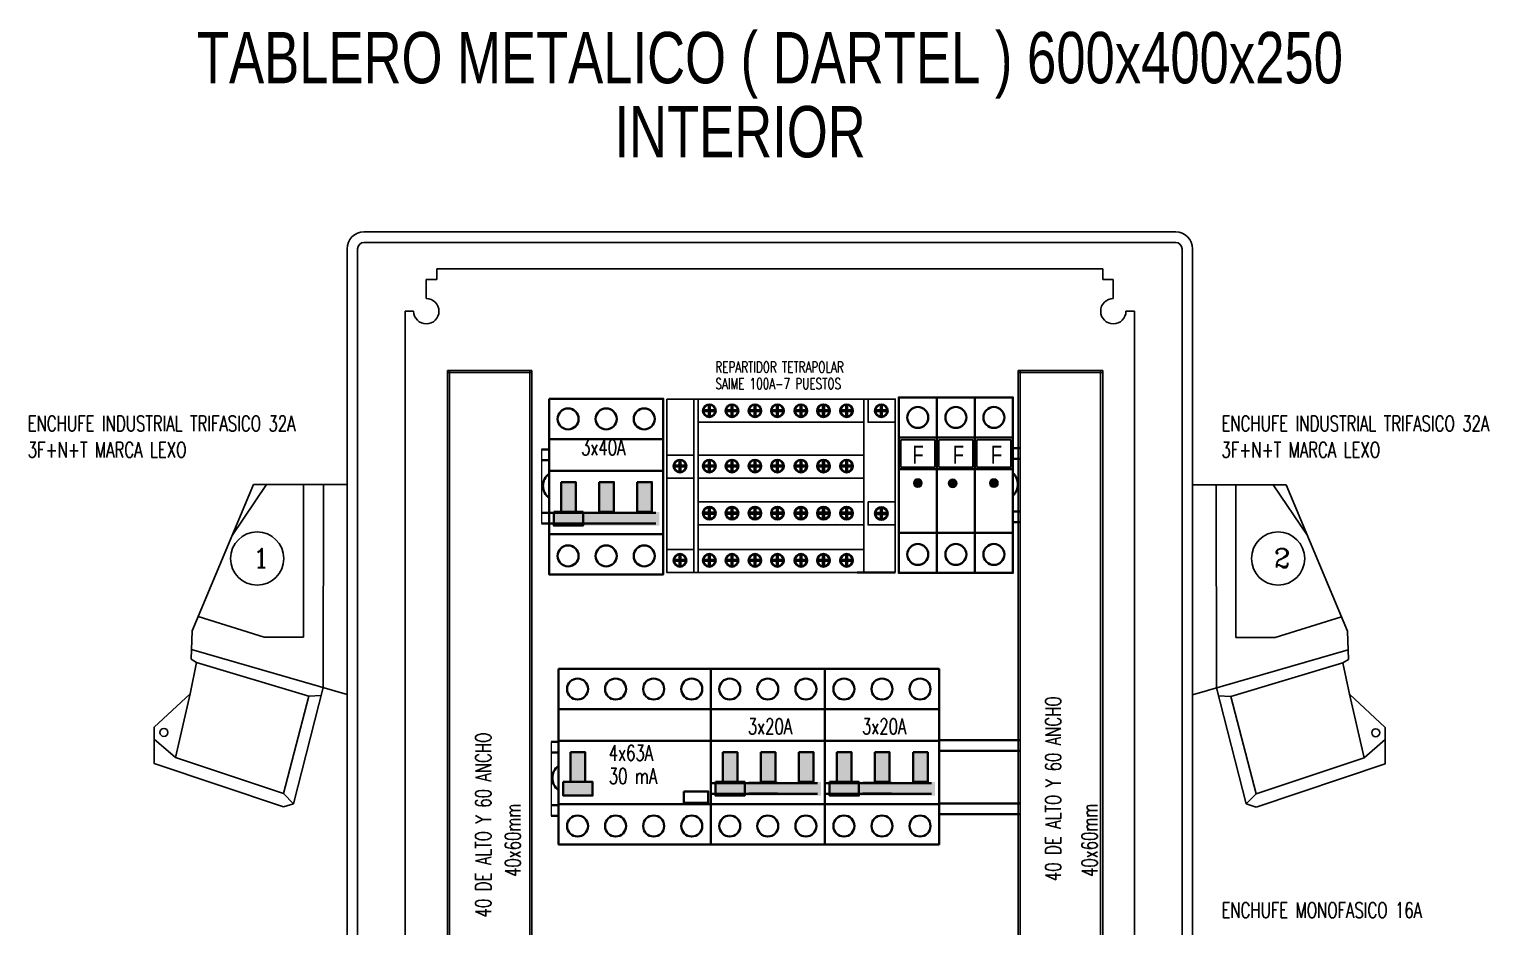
# Model space of a CAD drawing. Header units: millimetres. Extents: x 3529 to 4220, y 2390 to 3086.
# Drawn here: x 3529 to 4220, y 2661 to 3086 of the extents above; entities that cross this region are included whole.
import ezdxf

# ---------------------------------------------------------------- set-up
doc = ezdxf.new("R2010")
doc.units = ezdxf.units.MM
for name, color, linetype in [('A-TEXTOS', 1, 'Continuous'), ('Cotas 50', 11, 'Continuous'), ('D-VISTA', 3, 'Continuous'), ('electrico', 2, 'Continuous'), ('L-ARQ-EJES', 8, 'Continuous')]:
    doc.layers.add(name, color=color, linetype=linetype)
for name, color, linetype, lineweight in [('cielo', 3, 'Continuous', 18), ('COTA', 2, 'Continuous', 0), ('E-CANALIZ', 250, 'Continuous', 40)]:
    doc.layers.add(name, color=color, linetype=linetype, lineweight=lineweight)
doc.styles.add('ROMANC', font='romanc')
doc.styles.add('ROMANS', font='romans', dxfattribs={"width": 0.9})
doc.styles.add('Swis721 lt', font='swisscl.ttf')

msp = doc.modelspace()

# ---------------------------------------------------------------- hatches: boundary and pattern name
at = {"layer": 'D-VISTA', "ltscale": 0.05}
h = msp.add_hatch(color=1, dxfattribs=at)
h.dxf.hatch_style = 1
edge = h.paths.add_edge_path()
edge.add_arc((3949.4, 2871.26), 1.94, 0, 360)
h = msp.add_hatch(color=1, dxfattribs=at)
h.dxf.hatch_style = 1
edge = h.paths.add_edge_path()
edge.add_arc((3965.9, 2871.18), 1.94, 0, 360)
h = msp.add_hatch(color=1, dxfattribs=at)
h.dxf.hatch_style = 1
edge = h.paths.add_edge_path()
edge.add_arc((3985.4, 2871.26), 1.94, 0, 360)
at = {"layer": 'E-CANALIZ', "ltscale": 0.05}
h = msp.add_hatch(color=3, dxfattribs=at)
h.dxf.hatch_style = 1
h.paths.add_polyline_path([(3777.2, 2857.65), (3791.08, 2857.65), (3791.08, 2851.18), (3777.2, 2851.18)])
h.paths.add_polyline_path([(3780.67, 2871.75), (3787.61, 2871.75), (3787.61, 2857.65), (3780.67, 2857.65)])
h = msp.add_hatch(color=3, dxfattribs=at)
h.dxf.hatch_style = 1
h.paths.add_polyline_path([(3777.2, 2857.65), (3795.2, 2857.65), (3795.2, 2851.18), (3777.2, 2851.18)])
h.paths.add_polyline_path([(3780.67, 2871.75), (3787.61, 2871.75), (3787.61, 2857.65), (3780.67, 2857.65)])
h = msp.add_hatch(color=3, dxfattribs=at)
h.dxf.hatch_style = 1
h.paths.add_polyline_path([(3795.2, 2857.65), (3809.08, 2857.65), (3809.08, 2851.18), (3795.2, 2851.18)])
h.paths.add_polyline_path([(3798.67, 2871.75), (3805.61, 2871.75), (3805.61, 2857.65), (3798.67, 2857.65)])
h = msp.add_hatch(color=3, dxfattribs=at)
h.dxf.hatch_style = 1
h.paths.add_polyline_path([(3809.08, 2857.65), (3827.08, 2857.65), (3827.08, 2851.18), (3809.08, 2851.18)])
h.paths.add_polyline_path([(3816.67, 2871.75), (3823.61, 2871.75), (3823.61, 2857.65), (3816.67, 2857.65)])
h = msp.add_hatch(color=3, dxfattribs=at)
h.dxf.hatch_style = 1
h.paths.add_polyline_path([(3781.67, 2729.96), (3795.55, 2729.96), (3795.55, 2723.49), (3781.67, 2723.49)])
h.paths.add_polyline_path([(3785.14, 2744.05), (3792.08, 2744.05), (3792.08, 2729.96), (3785.14, 2729.96)])
h = msp.add_hatch(color=3, dxfattribs=at)
h.dxf.hatch_style = 1
h.paths.add_polyline_path([(3853.67, 2729.96), (3867.55, 2729.96), (3867.55, 2723.49), (3853.67, 2723.49)])
h.paths.add_polyline_path([(3857.14, 2744.05), (3864.08, 2744.05), (3864.08, 2729.96), (3857.14, 2729.96)])
h = msp.add_hatch(color=3, dxfattribs=at)
h.dxf.hatch_style = 1
h.paths.add_polyline_path([(3853.67, 2729.96), (3871.67, 2729.96), (3871.67, 2723.49), (3853.67, 2723.49)])
h.paths.add_polyline_path([(3857.14, 2744.05), (3864.08, 2744.05), (3864.08, 2729.96), (3857.14, 2729.96)])
h = msp.add_hatch(color=3, dxfattribs=at)
h.dxf.hatch_style = 1
h.paths.add_polyline_path([(3871.67, 2729.96), (3885.55, 2729.96), (3885.55, 2723.49), (3871.67, 2723.49)])
h.paths.add_polyline_path([(3875.14, 2744.05), (3882.08, 2744.05), (3882.08, 2729.96), (3875.14, 2729.96)])
h = msp.add_hatch(color=3, dxfattribs=at)
h.dxf.hatch_style = 1
h.paths.add_polyline_path([(3885.55, 2729.96), (3903.55, 2729.96), (3903.55, 2723.49), (3885.55, 2723.49)])
h.paths.add_polyline_path([(3893.14, 2744.05), (3900.08, 2744.05), (3900.08, 2729.96), (3893.14, 2729.96)])
h = msp.add_hatch(color=3, dxfattribs=at)
h.dxf.hatch_style = 1
h.paths.add_polyline_path([(3907.67, 2729.96), (3921.55, 2729.96), (3921.55, 2723.49), (3907.67, 2723.49)])
h.paths.add_polyline_path([(3911.14, 2744.05), (3918.08, 2744.05), (3918.08, 2729.96), (3911.14, 2729.96)])
h = msp.add_hatch(color=3, dxfattribs=at)
h.dxf.hatch_style = 1
h.paths.add_polyline_path([(3907.67, 2729.96), (3925.67, 2729.96), (3925.67, 2723.49), (3907.67, 2723.49)])
h.paths.add_polyline_path([(3911.14, 2744.05), (3918.08, 2744.05), (3918.08, 2729.96), (3911.14, 2729.96)])
h = msp.add_hatch(color=3, dxfattribs=at)
h.dxf.hatch_style = 1
h.paths.add_polyline_path([(3925.67, 2729.96), (3939.55, 2729.96), (3939.55, 2723.49), (3925.67, 2723.49)])
h.paths.add_polyline_path([(3929.14, 2744.05), (3936.08, 2744.05), (3936.08, 2729.96), (3929.14, 2729.96)])
h = msp.add_hatch(color=3, dxfattribs=at)
h.dxf.hatch_style = 1
h.paths.add_polyline_path([(3939.55, 2729.96), (3957.55, 2729.96), (3957.55, 2723.49), (3939.55, 2723.49)])
h.paths.add_polyline_path([(3947.14, 2744.05), (3954.08, 2744.05), (3954.08, 2729.96), (3947.14, 2729.96)])

# ---------------------------------------------------------------- linework, layer by layer
at = {"layer": 'cielo', "color": 4, "ltscale": 0.05}
for p, q in [((3774.98, 2911.11), (3774.98, 2828.11)), ((3940.4, 2911.8), (3940.4, 2828.8)), ((3851.45, 2783.41), (3851.45, 2700.41)), ((3905.45, 2783.41), (3905.45, 2700.41))]:
    msp.add_line(p, q, dxfattribs=at)
at = {"layer": 'cielo', "color": 8, "ltscale": 0.05}
for p, q in [((3771.42, 2887.11), (3771.43, 2852.11)), ((3771.42, 2887.1), (3771.43, 2852.1)), ((3775.89, 2748.98), (3775.89, 2713.98))]:
    msp.add_line(p, q, dxfattribs=at)
at = {"layer": 'Cotas 50', "color": 4, "ltscale": 0.05}
for p, q in [((3830.7, 2910.97), (3938.7, 2910.97)), ((3830.7, 2828.97), (3830.7, 2910.97)), ((3938.7, 2828.97), (3938.7, 2910.97))]:
    msp.add_line(p, q, dxfattribs=at)
at = {"layer": 'Cotas 50', "color": 3, "ltscale": 0.05}
for p, q in [((3843.53, 2910.97), (3843.53, 2828.97)), ((3845.53, 2828.97), (3845.53, 2910.97)), ((3923.87, 2910.97), (3923.87, 2828.97)), ((3843.53, 2828.97), (3845.53, 2828.97))]:
    msp.add_line(p, q, dxfattribs=at)
at = {"layer": 'Cotas 50', "color": 30, "ltscale": 0.05}
for points in [[(3845.53, 2910.97), (3923.87, 2910.97), (3923.87, 2900.07), (3845.53, 2900.07)], [(3925.87, 2910.97), (3938.7, 2910.97), (3938.7, 2900.04), (3925.87, 2900.04)], [(3830.7, 2884.51), (3843.53, 2884.51), (3843.53, 2873.57), (3830.7, 2873.57)], [(3845.53, 2884.48), (3923.87, 2884.48), (3923.87, 2873.58), (3845.53, 2873.58)], [(3845.53, 2862.39), (3923.87, 2862.39), (3923.87, 2851.49), (3845.53, 2851.49)], [(3925.87, 2862.41), (3938.7, 2862.41), (3938.7, 2851.48), (3925.87, 2851.48)], [(3830.7, 2839.87), (3843.53, 2839.87), (3843.53, 2828.93), (3830.7, 2828.93)], [(3845.53, 2839.88), (3923.87, 2839.88), (3923.87, 2828.97), (3845.53, 2828.97)]]:
    msp.add_lwpolyline(points, close=True, dxfattribs=at)
at = {"layer": 'D-VISTA', "color": 8, "ltscale": 0.05}
for p, q in [((4071.39, 2990.02), (3687.39, 2990.02)), ((4071.39, 2985.02), (3687.39, 2985.02)), ((3679.39, 2982.02), (3679.39, 2398.02)), ((3684.39, 2982.02), (3684.39, 2398.02)), ((4074.39, 2398.02), (4074.39, 2982.02)), ((4079.39, 2398.02), (4079.39, 2982.02)), ((3774.98, 2852.11), (3774.98, 2887.11)), ((3774.98, 2852.11), (3774.98, 2887.11)), ((3774.98, 2852.11), (3774.98, 2852.11)), ((3774.98, 2852.11), (3774.98, 2852.11)), ((3851.45, 2724.41), (3851.45, 2759.41)), ((3851.45, 2724.41), (3851.45, 2759.41)), ((3905.45, 2724.41), (3905.45, 2759.41)), ((3905.45, 2724.41), (3905.45, 2759.41)), ((3851.45, 2724.41), (3851.45, 2724.41)), ((3851.45, 2724.41), (3851.45, 2724.41)), ((3905.45, 2724.41), (3905.45, 2724.41)), ((3905.45, 2724.41), (3905.45, 2724.41))]:
    msp.add_line(p, q, dxfattribs=at)
at = {"layer": 'D-VISTA', "color": 40, "ltscale": 0.05}
for p, q in [((3721.89, 2972.52), (4036.89, 2972.52)), ((3721.89, 2967.52), (3721.89, 2972.52)), ((4036.89, 2967.52), (4036.89, 2972.52)), ((3716.89, 2958.49), (3716.89, 2967.52)), ((3716.89, 2967.52), (3721.89, 2967.52)), ((4041.89, 2967.52), (4036.89, 2967.52)), ((4041.89, 2958.49), (4041.89, 2967.52)), ((3706.89, 2952.52), (3706.89, 2427.52)), ((3706.89, 2952.52), (3706.89, 2952.52)), ((3706.89, 2952.52), (3710.91, 2952.52)), ((4051.89, 2952.52), (4047.87, 2952.52)), ((4051.89, 2952.52), (4051.89, 2427.52)), ((3828.98, 2887.11), (3828.99, 2852.11)), ((3828.98, 2833.61), (3828.98, 2839.61)), ((3905.45, 2759.41), (3905.45, 2724.41)), ((3959.45, 2759.41), (3959.45, 2724.41)), ((3905.45, 2705.91), (3905.45, 2711.91)), ((3959.45, 2705.91), (3959.45, 2711.91))]:
    msp.add_line(p, q, dxfattribs=at)
at = {"layer": 'D-VISTA', "color": 251, "ltscale": 0.05}
for p, q in [((3766.89, 2924.52), (3726.89, 2924.52)), ((3726.89, 2924.52), (3726.89, 2457.52)), ((3766.89, 2923.52), (3726.89, 2923.52)), ((3727.89, 2924.52), (3727.89, 2457.52)), ((3765.89, 2457.52), (3765.89, 2924.52)), ((3766.89, 2457.52), (3766.89, 2924.52)), ((4036.89, 2924.52), (3996.89, 2924.52)), ((3996.89, 2924.52), (3996.89, 2457.52)), ((4036.89, 2923.52), (3996.89, 2923.52)), ((3997.89, 2924.52), (3997.89, 2457.52)), ((4035.89, 2457.52), (4035.89, 2924.52)), ((4036.89, 2457.52), (4036.89, 2924.52)), ((3774.98, 2852.11), (3774.98, 2852.11)), ((3910.42, 2852.03), (3910.42, 2852.03)), ((3928.42, 2852.03), (3928.42, 2852.03)), ((3996.89, 2784.67), (3996.89, 2744.67)), ((3851.45, 2724.41), (3851.45, 2724.41)), ((3905.45, 2724.41), (3905.45, 2724.41))]:
    msp.add_line(p, q, dxfattribs=at)
at = {"layer": 'D-VISTA', "color": 2, "ltscale": 0.05}
for p, q in [((3828.98, 2833.61), (3828.98, 2905.61)), ((3905.45, 2705.91), (3905.45, 2777.91)), ((3959.45, 2705.91), (3959.45, 2777.91))]:
    msp.add_line(p, q, dxfattribs=at)
at = {"layer": 'D-VISTA', "color": 4, "ltscale": 0.05}
for points in [[(3940.4, 2892.8), (3958.4, 2892.8), (3958.4, 2877.8), (3940.4, 2877.8)], [(3941.4, 2891.8), (3957.4, 2891.8), (3957.4, 2878.8), (3941.4, 2878.8)], [(3958.4, 2892.8), (3976.4, 2892.8), (3976.4, 2877.8), (3958.4, 2877.8)], [(3959.4, 2891.8), (3975.4, 2891.8), (3975.4, 2878.8), (3959.4, 2878.8)], [(3976.4, 2892.73), (3994.4, 2892.73), (3994.4, 2877.73), (3976.4, 2877.73)], [(3977.4, 2891.73), (3993.4, 2891.73), (3993.4, 2878.73), (3977.4, 2878.73)]]:
    msp.add_lwpolyline(points, close=True, dxfattribs=at)
at = {"layer": 'D-VISTA', "color": 1, "ltscale": 0.05}
for centre in [(3949.4, 2871.26), (3965.9, 2871.18), (3985.4, 2871.26)]:
    msp.add_circle(centre, 1.94, dxfattribs=at)
at = {"layer": 'D-VISTA', "lineweight": 25, "ltscale": 5}
for centre in [(3636.88, 2835.61), (4119.84, 2835.61)]:
    msp.add_circle(centre, 12.59, dxfattribs=at)
at = {"layer": 'D-VISTA', "color": 8, "ltscale": 0.05}
for centre, radius, start, end in [((3687.39, 2982.02), 8, 90, 180), ((4071.39, 2982.02), 8, 0, 90), ((3687.39, 2982.02), 3, 90, 180), ((4071.39, 2982.02), 3, 0, 90)]:
    msp.add_arc(centre, radius, start, end, dxfattribs=at)
at = {"layer": 'D-VISTA', "color": 40, "ltscale": 0.05}
for centre, start, end in [((3716.89, 2952.52), 180, 90), ((4041.89, 2952.52), 90, 0)]:
    msp.add_arc(centre, 5.98, start, end, dxfattribs=at)
at = {"layer": 'E-CANALIZ', "color": 4, "ltscale": 0.05}
for p, q in [((3774.98, 2911.11), (3774.98, 2828.11)), ((3774.98, 2911.11), (3774.98, 2892.11)), ((3774.98, 2911.11), (3774.98, 2892.11)), ((3774.98, 2911.11), (3774.98, 2892.11)), ((3774.98, 2911.11), (3774.98, 2892.11)), ((3774.98, 2911.11), (3792.98, 2911.11)), ((3828.98, 2911.11), (3828.98, 2828.11)), ((3828.98, 2911.11), (3828.98, 2892.11)), ((3828.98, 2911.11), (3828.98, 2828.11)), ((3828.98, 2911.11), (3828.98, 2892.11)), ((3828.98, 2911.11), (3828.98, 2892.11)), ((3828.98, 2911.11), (3828.98, 2828.11)), ((3828.98, 2911.11), (3828.98, 2892.11)), ((3828.98, 2911.11), (3828.98, 2828.11)), ((3828.98, 2911.11), (3828.98, 2892.11)), ((3828.98, 2911.11), (3828.98, 2892.11)), ((3828.98, 2911.11), (3828.98, 2828.11)), ((3828.98, 2911.11), (3828.98, 2892.11)), ((3828.98, 2911.11), (3828.98, 2892.11)), ((3828.98, 2911.11), (3828.98, 2892.11)), ((3828.98, 2911.11), (3828.98, 2892.11)), ((3828.98, 2911.11), (3828.98, 2892.11)), ((3828.98, 2911.11), (3828.98, 2828.11)), ((3828.98, 2911.11), (3828.98, 2892.11)), ((3940.4, 2911.8), (3940.4, 2828.8)), ((3940.4, 2911.8), (3940.4, 2892.8)), ((3958.4, 2911.8), (3958.4, 2892.8)), ((3958.4, 2911.8), (3958.4, 2892.8)), ((3958.4, 2911.8), (3958.4, 2828.8)), ((3958.4, 2911.8), (3958.4, 2892.8)), ((3976.4, 2911.8), (3976.4, 2892.8)), ((3976.4, 2911.8), (3976.4, 2892.8)), ((3976.4, 2911.8), (3976.4, 2828.8)), ((3976.4, 2911.8), (3976.4, 2892.8)), ((3976.4, 2911.8), (3976.4, 2828.8)), ((3976.4, 2911.8), (3976.4, 2828.8)), ((3976.4, 2911.8), (3976.4, 2892.8)), ((3994.4, 2911.8), (3994.4, 2892.8)), ((3994.4, 2911.8), (3994.4, 2892.8)), ((3994.4, 2911.8), (3994.4, 2828.8)), ((3994.4, 2911.8), (3994.4, 2892.8)), ((3994.4, 2911.8), (3994.4, 2892.8)), ((3994.4, 2911.8), (3994.4, 2892.8)), ((3994.4, 2911.8), (3994.4, 2828.8)), ((3994.4, 2911.8), (3994.4, 2892.8)), ((3994.4, 2911.8), (3994.4, 2892.8)), ((3994.4, 2911.8), (3994.4, 2892.8)), ((3994.4, 2911.8), (3994.4, 2828.8)), ((3994.4, 2911.8), (3994.4, 2892.8)), ((3994.4, 2911.8), (3994.4, 2828.8)), ((3994.4, 2911.8), (3994.4, 2892.8)), ((3994.4, 2911.8), (3994.4, 2892.8)), ((3994.4, 2911.8), (3994.4, 2828.8)), ((3994.4, 2911.8), (3994.4, 2892.8)), ((3994.4, 2911.8), (3994.4, 2828.8)), ((3774.98, 2892.11), (3792.98, 2892.11)), ((3774.98, 2892.11), (3774.98, 2877.11)), ((3774.98, 2892.11), (3792.98, 2892.11)), ((3792.98, 2892.11), (3810.98, 2892.11)), ((3810.98, 2892.11), (3828.98, 2892.11)), ((3828.98, 2892.11), (3828.98, 2877.11)), ((3828.98, 2892.11), (3828.98, 2877.11)), ((3828.98, 2892.11), (3828.98, 2877.11)), ((3828.98, 2892.11), (3828.98, 2877.11)), ((3828.98, 2892.11), (3828.98, 2877.11)), ((3828.98, 2892.11), (3828.98, 2877.11)), ((3828.98, 2892.11), (3828.98, 2877.11)), ((3940.4, 2892.8), (3958.4, 2892.8)), ((3940.4, 2892.8), (3940.4, 2877.8)), ((3958.4, 2892.8), (3958.4, 2877.8)), ((3958.4, 2892.8), (3976.4, 2892.8)), ((3958.4, 2892.8), (3958.4, 2877.8)), ((3976.4, 2892.8), (3976.4, 2877.8)), ((3976.4, 2892.8), (3976.4, 2877.8)), ((3976.4, 2892.8), (3994.4, 2892.8)), ((3976.4, 2892.8), (3976.4, 2877.8)), ((3994.4, 2892.8), (3994.4, 2877.8)), ((3994.4, 2892.8), (3994.4, 2877.8)), ((3994.4, 2892.8), (3994.4, 2877.8)), ((3994.4, 2892.8), (3994.4, 2877.8)), ((3994.4, 2892.8), (3994.4, 2877.8)), ((3994.4, 2892.8), (3994.4, 2877.8)), ((3994.4, 2892.8), (3994.4, 2877.8)), ((3994.4, 2892.8), (3994.4, 2877.8)), ((3774.98, 2877.11), (3792.98, 2877.11)), ((3774.98, 2877.11), (3774.98, 2828.11)), ((3774.98, 2877.11), (3792.98, 2877.11)), ((3792.98, 2877.11), (3810.98, 2877.11)), ((3810.98, 2877.11), (3828.98, 2877.11)), ((3828.98, 2877.11), (3828.98, 2828.11)), ((3828.98, 2877.11), (3828.98, 2828.11)), ((3828.98, 2877.11), (3828.98, 2828.11)), ((3828.98, 2877.11), (3828.98, 2828.11)), ((3940.4, 2877.8), (3958.4, 2877.8)), ((3958.4, 2877.8), (3958.4, 2828.8)), ((3958.4, 2877.8), (3976.4, 2877.8)), ((3976.4, 2877.8), (3976.4, 2828.8)), ((3976.4, 2877.8), (3994.4, 2877.8)), ((3994.4, 2877.8), (3994.4, 2828.8)), ((3994.4, 2877.8), (3994.4, 2828.8)), ((3994.4, 2877.8), (3994.4, 2828.8)), ((3994.4, 2877.8), (3994.4, 2828.8)), ((3774.98, 2828.11), (3792.98, 2828.11)), ((3774.98, 2828.11), (3792.98, 2828.11)), ((3792.98, 2828.11), (3810.98, 2828.11)), ((3810.98, 2828.11), (3828.98, 2828.11)), ((3920.7, 2828.97), (3938.7, 2828.97)), ((3920.7, 2828.97), (3938.7, 2828.97)), ((3940.4, 2828.8), (3958.4, 2828.8)), ((3958.4, 2828.8), (3976.4, 2828.8)), ((3976.4, 2828.8), (3994.4, 2828.8)), ((3779.45, 2783.41), (3779.45, 2700.41)), ((3779.45, 2783.41), (3779.45, 2764.41)), ((3779.45, 2783.41), (3779.45, 2700.41)), ((3779.45, 2783.41), (3779.45, 2764.41)), ((3779.45, 2783.41), (3779.45, 2764.41)), ((3779.45, 2783.41), (3779.45, 2700.41)), ((3779.45, 2783.41), (3779.45, 2764.41)), ((3779.45, 2783.41), (3779.45, 2700.41)), ((3779.45, 2783.41), (3779.45, 2764.41)), ((3779.45, 2783.41), (3779.45, 2764.41)), ((3779.45, 2783.41), (3779.45, 2700.41)), ((3779.45, 2783.41), (3779.45, 2764.41)), ((3779.45, 2783.41), (3779.45, 2764.41)), ((3779.45, 2783.41), (3779.45, 2764.41)), ((3779.45, 2783.41), (3779.45, 2764.41)), ((3779.45, 2783.41), (3779.45, 2764.41)), ((3779.45, 2783.41), (3779.45, 2700.41)), ((3779.45, 2783.41), (3779.45, 2764.41)), ((3851.45, 2783.41), (3851.45, 2764.41)), ((3851.45, 2783.41), (3851.45, 2764.41)), ((3851.45, 2783.41), (3851.45, 2700.41)), ((3851.45, 2783.41), (3851.45, 2764.41)), ((3851.45, 2783.41), (3851.45, 2764.41)), ((3851.45, 2783.41), (3851.45, 2764.41)), ((3851.45, 2783.41), (3851.45, 2700.41)), ((3851.45, 2783.41), (3851.45, 2764.41)), ((3851.45, 2783.41), (3851.45, 2700.41)), ((3851.45, 2783.41), (3851.45, 2764.41)), ((3851.45, 2783.41), (3851.45, 2764.41)), ((3851.45, 2783.41), (3851.45, 2764.41)), ((3851.45, 2783.41), (3851.45, 2764.41)), ((3851.45, 2783.41), (3869.45, 2783.41)), ((3905.45, 2783.41), (3905.45, 2700.41)), ((3905.45, 2783.41), (3905.45, 2764.41)), ((3905.45, 2783.41), (3905.45, 2700.41)), ((3905.45, 2783.41), (3905.45, 2764.41)), ((3905.45, 2783.41), (3905.45, 2764.41)), ((3905.45, 2783.41), (3905.45, 2700.41)), ((3905.45, 2783.41), (3905.45, 2764.41)), ((3905.45, 2783.41), (3905.45, 2700.41)), ((3905.45, 2783.41), (3905.45, 2764.41)), ((3905.45, 2783.41), (3905.45, 2764.41)), ((3905.45, 2783.41), (3905.45, 2700.41)), ((3905.45, 2783.41), (3905.45, 2764.41)), ((3905.45, 2783.41), (3905.45, 2764.41)), ((3905.45, 2783.41), (3905.45, 2764.41)), ((3905.45, 2783.41), (3905.45, 2764.41)), ((3905.45, 2783.41), (3905.45, 2764.41)), ((3905.45, 2783.41), (3905.45, 2700.41)), ((3905.45, 2783.41), (3905.45, 2764.41)), ((3905.45, 2783.41), (3905.45, 2700.41)), ((3905.45, 2783.41), (3905.45, 2764.41)), ((3905.45, 2783.41), (3905.45, 2764.41)), ((3905.45, 2783.41), (3905.45, 2764.41)), ((3905.45, 2783.41), (3905.45, 2764.41)), ((3905.45, 2783.41), (3923.45, 2783.41)), ((3959.45, 2783.41), (3959.45, 2700.41)), ((3959.45, 2783.41), (3959.45, 2764.41)), ((3959.45, 2783.41), (3959.45, 2700.41)), ((3959.45, 2783.41), (3959.45, 2764.41)), ((3959.45, 2783.41), (3959.45, 2764.41)), ((3959.45, 2783.41), (3959.45, 2700.41)), ((3959.45, 2783.41), (3959.45, 2764.41)), ((3959.45, 2783.41), (3959.45, 2700.41)), ((3959.45, 2783.41), (3959.45, 2764.41)), ((3959.45, 2783.41), (3959.45, 2764.41)), ((3959.45, 2783.41), (3959.45, 2700.41)), ((3959.45, 2783.41), (3959.45, 2764.41)), ((3959.45, 2783.41), (3959.45, 2764.41)), ((3959.45, 2783.41), (3959.45, 2764.41)), ((3959.45, 2783.41), (3959.45, 2764.41)), ((3959.45, 2783.41), (3959.45, 2764.41)), ((3959.45, 2783.41), (3959.45, 2700.41)), ((3959.45, 2783.41), (3959.45, 2764.41)), ((3779.45, 2764.41), (3779.45, 2749.41)), ((3779.45, 2764.41), (3779.45, 2749.41)), ((3779.45, 2764.41), (3779.45, 2749.41)), ((3779.45, 2764.41), (3779.45, 2749.41)), ((3779.45, 2764.41), (3779.45, 2749.41)), ((3779.45, 2764.41), (3779.45, 2749.41)), ((3779.45, 2764.41), (3779.45, 2749.41)), ((3779.45, 2764.41), (3779.45, 2749.41)), ((3779.45, 2764.41), (3797.45, 2764.41)), ((3797.45, 2764.41), (3815.45, 2764.41)), ((3815.45, 2764.41), (3833.45, 2764.41)), ((3833.45, 2764.41), (3851.45, 2764.41)), ((3851.45, 2764.41), (3851.45, 2749.41)), ((3851.45, 2764.41), (3851.45, 2749.41)), ((3851.45, 2764.41), (3851.45, 2749.41)), ((3851.45, 2764.41), (3851.45, 2749.41)), ((3851.45, 2764.41), (3869.45, 2764.41)), ((3851.45, 2764.41), (3851.45, 2749.41)), ((3851.45, 2764.41), (3869.45, 2764.41)), ((3869.45, 2764.41), (3887.45, 2764.41)), ((3887.45, 2764.41), (3905.45, 2764.41)), ((3905.45, 2764.41), (3905.45, 2749.41)), ((3905.45, 2764.41), (3905.45, 2749.41)), ((3905.45, 2764.41), (3905.45, 2749.41)), ((3905.45, 2764.41), (3905.45, 2749.41)), ((3905.45, 2764.41), (3905.45, 2749.41)), ((3905.45, 2764.41), (3905.45, 2749.41)), ((3905.45, 2764.41), (3905.45, 2749.41)), ((3905.45, 2764.41), (3923.45, 2764.41)), ((3905.45, 2764.41), (3905.45, 2749.41)), ((3905.45, 2764.41), (3923.45, 2764.41)), ((3923.45, 2764.41), (3941.45, 2764.41)), ((3941.45, 2764.41), (3959.45, 2764.41)), ((3959.45, 2764.41), (3959.45, 2749.41)), ((3959.45, 2764.41), (3959.45, 2749.41)), ((3959.45, 2764.41), (3959.45, 2749.41)), ((3959.45, 2764.41), (3959.45, 2749.41)), ((3959.45, 2764.41), (3959.45, 2749.41)), ((3959.45, 2764.41), (3959.45, 2749.41)), ((3959.45, 2764.41), (3959.45, 2749.41)), ((3779.45, 2749.41), (3779.45, 2700.41)), ((3779.45, 2749.41), (3779.45, 2700.41)), ((3779.45, 2749.41), (3779.45, 2700.41)), ((3779.45, 2749.41), (3779.45, 2700.41)), ((3779.45, 2749.41), (3797.45, 2749.41)), ((3797.45, 2749.41), (3815.45, 2749.41)), ((3815.45, 2749.41), (3833.45, 2749.41)), ((3833.45, 2749.41), (3851.45, 2749.41)), ((3851.45, 2749.41), (3851.45, 2700.41)), ((3851.45, 2749.41), (3851.45, 2700.41)), ((3851.45, 2749.41), (3869.45, 2749.41)), ((3851.45, 2749.41), (3851.45, 2700.41)), ((3851.45, 2749.41), (3869.45, 2749.41)), ((3869.45, 2749.41), (3887.45, 2749.41)), ((3887.45, 2749.41), (3905.45, 2749.41)), ((3905.45, 2749.41), (3905.45, 2700.41)), ((3905.45, 2749.41), (3905.45, 2700.41)), ((3905.45, 2749.41), (3905.45, 2700.41)), ((3905.45, 2749.41), (3905.45, 2700.41)), ((3905.45, 2749.41), (3923.45, 2749.41)), ((3905.45, 2749.41), (3905.45, 2700.41)), ((3905.45, 2749.41), (3923.45, 2749.41)), ((3923.45, 2749.41), (3941.45, 2749.41)), ((3941.45, 2749.41), (3959.45, 2749.41)), ((3959.45, 2749.41), (3959.45, 2700.41)), ((3959.45, 2749.41), (3959.45, 2700.41)), ((3959.45, 2749.41), (3959.45, 2700.41)), ((3959.45, 2749.41), (3959.45, 2700.41)), ((3779.45, 2700.41), (3797.45, 2700.41)), ((3797.45, 2700.41), (3815.45, 2700.41)), ((3815.45, 2700.41), (3833.45, 2700.41)), ((3833.45, 2700.41), (3851.45, 2700.41)), ((3851.45, 2700.41), (3869.45, 2700.41)), ((3851.45, 2700.41), (3869.45, 2700.41)), ((3869.45, 2700.41), (3887.45, 2700.41)), ((3887.45, 2700.41), (3905.45, 2700.41)), ((3905.45, 2700.41), (3923.45, 2700.41)), ((3905.45, 2700.41), (3923.45, 2700.41)), ((3923.45, 2700.41), (3941.45, 2700.41)), ((3941.45, 2700.41), (3959.45, 2700.41))]:
    msp.add_line(p, q, dxfattribs=at)
at = {"layer": 'E-CANALIZ', "color": 250, "ltscale": 0.05}
for p, q in [((3774.98, 2894.11), (3774.98, 2845.11)), ((3940.4, 2894.8), (3940.4, 2845.8)), ((3976.4, 2894.8), (3976.4, 2845.8)), ((3851.45, 2766.41), (3851.45, 2717.41)), ((3905.45, 2766.41), (3905.45, 2717.41))]:
    msp.add_line(p, q, dxfattribs=at)
at = {"layer": 'E-CANALIZ', "color": 8, "ltscale": 0.05}
for p, q in [((3771.42, 2887.11), (3774.98, 2887.11)), ((3771.42, 2887.1), (3774.98, 2887.1)), ((3782.7, 2877.05), (3808.83, 2877.05)), ((3775.89, 2748.98), (3779.45, 2748.98)), ((3859.16, 2749.35), (3885.3, 2749.35)), ((3913.16, 2749.35), (3939.3, 2749.35))]:
    msp.add_line(p, q, dxfattribs=at)
at = {"layer": 'E-CANALIZ', "color": 4, "ltscale": 0.05}
for points in [[(3774.98, 2911.11), (3828.98, 2911.11), (3828.98, 2892.11), (3774.98, 2892.11)], [(3940.4, 2911.8), (3958.4, 2911.8), (3958.4, 2892.8), (3940.4, 2892.8)], [(3958.4, 2911.8), (3976.4, 2911.8), (3976.4, 2892.8), (3958.4, 2892.8)], [(3976.4, 2911.8), (3994.4, 2911.8), (3994.4, 2892.8), (3976.4, 2892.8)], [(3774.98, 2847.11), (3828.98, 2847.11), (3828.98, 2828.11), (3774.98, 2828.11)], [(3940.4, 2847.8), (3958.4, 2847.8), (3958.4, 2828.8), (3940.4, 2828.8)], [(3958.4, 2847.8), (3976.4, 2847.8), (3976.4, 2828.8), (3958.4, 2828.8)], [(3976.4, 2847.8), (3994.4, 2847.8), (3994.4, 2828.8), (3976.4, 2828.8)], [(3779.45, 2783.41), (3851.45, 2783.41), (3851.45, 2700.41), (3779.45, 2700.41)], [(3851.45, 2783.41), (3905.45, 2783.41), (3905.45, 2764.41), (3851.45, 2764.41)], [(3905.45, 2783.41), (3959.45, 2783.41), (3959.45, 2764.41), (3905.45, 2764.41)], [(3838.76, 2725.47), (3850.3, 2725.47), (3850.3, 2720.12), (3838.76, 2720.12)], [(3779.45, 2719.41), (3851.45, 2719.41), (3851.45, 2700.41), (3779.45, 2700.41)], [(3851.45, 2719.41), (3905.45, 2719.41), (3905.45, 2700.41), (3851.45, 2700.41)], [(3905.45, 2719.41), (3959.45, 2719.41), (3959.45, 2700.41), (3905.45, 2700.41)]]:
    msp.add_lwpolyline(points, close=True, dxfattribs=at)
at = {"layer": 'E-CANALIZ', "color": 30, "ltscale": 0.05}
for points in [[(3850.54, 2908.27), (3851.03, 2908.27), (3851.03, 2902.69), (3850.54, 2902.69)], [(3861.27, 2908.27), (3861.76, 2908.27), (3861.76, 2902.69), (3861.27, 2902.69)], [(3872.1, 2908.27), (3872.59, 2908.27), (3872.59, 2902.69), (3872.1, 2902.69)], [(3882.76, 2908.27), (3883.25, 2908.27), (3883.25, 2902.69), (3882.76, 2902.69)], [(3893.84, 2908.27), (3894.33, 2908.27), (3894.33, 2902.69), (3893.84, 2902.69)], [(3904.54, 2908.27), (3905.03, 2908.27), (3905.03, 2902.69), (3904.54, 2902.69)], [(3915.45, 2908.27), (3915.94, 2908.27), (3915.94, 2902.69), (3915.45, 2902.69)], [(3931.92, 2908.27), (3932.41, 2908.27), (3932.41, 2902.69), (3931.92, 2902.69)], [(3853.58, 2905.71), (3853.58, 2905.22), (3848, 2905.22), (3848, 2905.71)], [(3864.3, 2905.71), (3864.3, 2905.22), (3858.72, 2905.22), (3858.72, 2905.71)], [(3875.14, 2905.71), (3875.14, 2905.22), (3869.56, 2905.22), (3869.56, 2905.71)], [(3885.8, 2905.71), (3885.8, 2905.22), (3880.22, 2905.22), (3880.22, 2905.71)], [(3896.88, 2905.71), (3896.88, 2905.22), (3891.3, 2905.22), (3891.3, 2905.71)], [(3907.57, 2905.71), (3907.57, 2905.22), (3901.99, 2905.22), (3901.99, 2905.71)], [(3918.48, 2905.71), (3918.48, 2905.22), (3912.9, 2905.22), (3912.9, 2905.71)], [(3934.96, 2905.71), (3934.96, 2905.22), (3929.38, 2905.22), (3929.38, 2905.71)], [(3839.72, 2879.55), (3839.72, 2879.06), (3834.14, 2879.06), (3834.14, 2879.55)], [(3836.68, 2882.11), (3837.17, 2882.11), (3837.17, 2876.53), (3836.68, 2876.53)], [(3853.58, 2879.55), (3853.58, 2879.06), (3848, 2879.06), (3848, 2879.55)], [(3850.54, 2882.11), (3851.03, 2882.11), (3851.03, 2876.53), (3850.54, 2876.53)], [(3864.3, 2879.55), (3864.3, 2879.06), (3858.72, 2879.06), (3858.72, 2879.55)], [(3861.27, 2882.11), (3861.76, 2882.11), (3861.76, 2876.53), (3861.27, 2876.53)], [(3875.14, 2879.55), (3875.14, 2879.06), (3869.56, 2879.06), (3869.56, 2879.55)], [(3872.1, 2882.11), (3872.59, 2882.11), (3872.59, 2876.53), (3872.1, 2876.53)], [(3885.8, 2879.55), (3885.8, 2879.06), (3880.22, 2879.06), (3880.22, 2879.55)], [(3882.76, 2882.11), (3883.25, 2882.11), (3883.25, 2876.53), (3882.76, 2876.53)], [(3896.88, 2879.55), (3896.88, 2879.06), (3891.3, 2879.06), (3891.3, 2879.55)], [(3893.84, 2882.11), (3894.33, 2882.11), (3894.33, 2876.53), (3893.84, 2876.53)], [(3907.57, 2879.55), (3907.57, 2879.06), (3901.99, 2879.06), (3901.99, 2879.55)], [(3904.54, 2882.11), (3905.03, 2882.11), (3905.03, 2876.53), (3904.54, 2876.53)], [(3918.48, 2879.55), (3918.48, 2879.06), (3912.9, 2879.06), (3912.9, 2879.55)], [(3915.45, 2882.11), (3915.94, 2882.11), (3915.94, 2876.53), (3915.45, 2876.53)], [(3850.54, 2859.86), (3851.03, 2859.86), (3851.03, 2854.28), (3850.54, 2854.28)], [(3861.27, 2859.86), (3861.76, 2859.86), (3861.76, 2854.28), (3861.27, 2854.28)], [(3872.1, 2859.86), (3872.59, 2859.86), (3872.59, 2854.28), (3872.1, 2854.28)], [(3882.76, 2859.86), (3883.25, 2859.86), (3883.25, 2854.28), (3882.76, 2854.28)], [(3893.84, 2859.86), (3894.33, 2859.86), (3894.33, 2854.28), (3893.84, 2854.28)], [(3904.54, 2859.86), (3905.03, 2859.86), (3905.03, 2854.28), (3904.54, 2854.28)], [(3915.45, 2859.86), (3915.94, 2859.86), (3915.94, 2854.28), (3915.45, 2854.28)], [(3931.92, 2859.69), (3932.41, 2859.69), (3932.41, 2854.11), (3931.92, 2854.11)], [(3853.58, 2857.3), (3853.58, 2856.81), (3848, 2856.81), (3848, 2857.3)], [(3864.3, 2857.3), (3864.3, 2856.81), (3858.72, 2856.81), (3858.72, 2857.3)], [(3875.14, 2857.3), (3875.14, 2856.81), (3869.56, 2856.81), (3869.56, 2857.3)], [(3885.8, 2857.3), (3885.8, 2856.81), (3880.22, 2856.81), (3880.22, 2857.3)], [(3896.88, 2857.3), (3896.88, 2856.81), (3891.3, 2856.81), (3891.3, 2857.3)], [(3907.57, 2857.3), (3907.57, 2856.81), (3901.99, 2856.81), (3901.99, 2857.3)], [(3918.48, 2857.3), (3918.48, 2856.81), (3912.9, 2856.81), (3912.9, 2857.3)], [(3934.96, 2857.13), (3934.96, 2856.64), (3929.38, 2856.64), (3929.38, 2857.13)], [(3839.72, 2834.98), (3839.72, 2834.49), (3834.14, 2834.49), (3834.14, 2834.98)], [(3836.68, 2837.54), (3837.17, 2837.54), (3837.17, 2831.96), (3836.68, 2831.96)], [(3853.58, 2834.98), (3853.58, 2834.49), (3848, 2834.49), (3848, 2834.98)], [(3850.54, 2837.54), (3851.03, 2837.54), (3851.03, 2831.96), (3850.54, 2831.96)], [(3864.3, 2834.98), (3864.3, 2834.49), (3858.72, 2834.49), (3858.72, 2834.98)], [(3861.27, 2837.54), (3861.76, 2837.54), (3861.76, 2831.96), (3861.27, 2831.96)], [(3875.14, 2834.98), (3875.14, 2834.49), (3869.56, 2834.49), (3869.56, 2834.98)], [(3872.1, 2837.54), (3872.59, 2837.54), (3872.59, 2831.96), (3872.1, 2831.96)], [(3885.8, 2834.98), (3885.8, 2834.49), (3880.22, 2834.49), (3880.22, 2834.98)], [(3882.76, 2837.54), (3883.25, 2837.54), (3883.25, 2831.96), (3882.76, 2831.96)], [(3896.88, 2834.98), (3896.88, 2834.49), (3891.3, 2834.49), (3891.3, 2834.98)], [(3893.84, 2837.54), (3894.33, 2837.54), (3894.33, 2831.96), (3893.84, 2831.96)], [(3907.57, 2834.98), (3907.57, 2834.49), (3901.99, 2834.49), (3901.99, 2834.98)], [(3904.54, 2837.54), (3905.03, 2837.54), (3905.03, 2831.96), (3904.54, 2831.96)], [(3918.48, 2834.98), (3918.48, 2834.49), (3912.9, 2834.49), (3912.9, 2834.98)], [(3915.45, 2837.54), (3915.94, 2837.54), (3915.94, 2831.96), (3915.45, 2831.96)]]:
    msp.add_lwpolyline(points, close=True, dxfattribs=at)
at = {"layer": 'E-CANALIZ', "color": 4, "ltscale": 0.05}
for points in [[(3958.4, 2877.8), (3958.4, 2828.8), (3940.4, 2828.8), (3940.4, 2911.8), (3958.4, 2911.8), (3958.4, 2892.8)], [(3976.4, 2877.8), (3976.4, 2828.8), (3958.4, 2828.8), (3958.4, 2911.8), (3976.4, 2911.8), (3976.4, 2892.8)], [(3994.4, 2877.8), (3994.4, 2828.8), (3976.4, 2828.8), (3976.4, 2911.8), (3994.4, 2911.8), (3994.4, 2892.8)]]:
    msp.add_lwpolyline(points, dxfattribs=at)
at = {"layer": 'E-CANALIZ', "color": 8, "ltscale": 0.05}
for points in [[(3771.42, 2887.11), (3774.98, 2887.11)], [(3771.42, 2887.1), (3774.98, 2887.1)], [(3993.4, 2887.8), (3997.89, 2887.8)], [(3774.98, 2882.06), (3771.42, 2882.06)], [(3774.98, 2882.05), (3771.42, 2882.05)], [(3997.89, 2882.75), (3993.4, 2882.75)], [(3771.42, 2857.16), (3774.98, 2857.16)], [(3771.42, 2857.16), (3774.98, 2857.16)], [(3774.98, 2852.1), (3771.43, 2852.1)], [(3774.98, 2852.1), (3771.43, 2852.1)], [(3774.98, 2857.16), (3825.44, 2857.16)], [(3825.44, 2852.11), (3774.98, 2852.11)], [(3792.98, 2857.26), (3806.49, 2857.26)], [(3806.49, 2852.21), (3792.98, 2852.21)], [(3994.4, 2857.86), (3997.89, 2857.86)], [(3997.89, 2852.8), (3994.4, 2852.8)], [(3775.89, 2748.98), (3779.45, 2748.98)], [(3959.45, 2749.76), (3960.72, 2749.76)], [(3960.72, 2749.76), (3998.07, 2749.77)], [(3779.45, 2743.93), (3775.89, 2743.93)], [(3960.72, 2744.71), (3959.45, 2744.71)], [(3998.07, 2744.72), (3960.72, 2744.71)], [(3851.45, 2729.46), (3901.91, 2729.46)], [(3869.45, 2729.56), (3882.96, 2729.56)], [(3905.45, 2729.46), (3955.91, 2729.46)], [(3923.45, 2729.56), (3936.96, 2729.56)], [(3901.91, 2724.41), (3851.45, 2724.41)], [(3882.96, 2724.51), (3869.45, 2724.51)], [(3955.91, 2724.41), (3905.45, 2724.41)], [(3936.96, 2724.51), (3923.45, 2724.51)], [(3775.89, 2719.03), (3779.45, 2719.03)], [(3779.45, 2713.98), (3775.89, 2713.98)], [(3959.45, 2719.82), (3960.72, 2719.82)], [(3960.72, 2714.76), (3959.45, 2714.76)], [(3960.72, 2719.82), (3998.07, 2719.82)], [(3998.07, 2714.77), (3960.72, 2714.76)]]:
    msp.add_lwpolyline(points, dxfattribs=at)
at = {"layer": 'E-CANALIZ', "color": 6, "ltscale": 0.05}
for points in [[(3780.67, 2871.75), (3787.61, 2871.75), (3787.61, 2857.65), (3780.67, 2857.65)], [(3780.67, 2871.75), (3787.61, 2871.75), (3787.61, 2857.65), (3780.67, 2857.65)], [(3798.67, 2871.75), (3805.61, 2871.75), (3805.61, 2857.65), (3798.67, 2857.65)], [(3816.67, 2871.75), (3823.61, 2871.75), (3823.61, 2857.65), (3816.67, 2857.65)], [(3777.2, 2857.65), (3791.08, 2857.65), (3791.08, 2851.18), (3777.2, 2851.18)], [(3785.14, 2744.05), (3792.08, 2744.05), (3792.08, 2729.96), (3785.14, 2729.96)], [(3857.14, 2744.05), (3864.08, 2744.05), (3864.08, 2729.96), (3857.14, 2729.96)], [(3857.14, 2744.05), (3864.08, 2744.05), (3864.08, 2729.96), (3857.14, 2729.96)], [(3875.14, 2744.05), (3882.08, 2744.05), (3882.08, 2729.96), (3875.14, 2729.96)], [(3893.14, 2744.05), (3900.08, 2744.05), (3900.08, 2729.96), (3893.14, 2729.96)], [(3911.14, 2744.05), (3918.08, 2744.05), (3918.08, 2729.96), (3911.14, 2729.96)], [(3911.14, 2744.05), (3918.08, 2744.05), (3918.08, 2729.96), (3911.14, 2729.96)], [(3929.14, 2744.05), (3936.08, 2744.05), (3936.08, 2729.96), (3929.14, 2729.96)], [(3947.14, 2744.05), (3954.08, 2744.05), (3954.08, 2729.96), (3947.14, 2729.96)], [(3781.67, 2729.96), (3795.55, 2729.96), (3795.55, 2723.49), (3781.67, 2723.49)], [(3853.67, 2729.96), (3867.55, 2729.96), (3867.55, 2723.49), (3853.67, 2723.49)], [(3907.67, 2729.96), (3921.55, 2729.96), (3921.55, 2723.49), (3907.67, 2723.49)]]:
    msp.add_lwpolyline(points, close=True, dxfattribs=at)
at = {"layer": 'E-CANALIZ', "color": 30, "ltscale": 0.05}
for centre, radius in [((3850.79, 2905.47), 3.03), ((3850.79, 2905.47), 2.8), ((3861.51, 2905.47), 3.03), ((3861.51, 2905.47), 2.8), ((3872.35, 2905.47), 3.03), ((3872.35, 2905.47), 2.8), ((3883.01, 2905.47), 3.03), ((3883.01, 2905.47), 2.8), ((3894.09, 2905.47), 3.03), ((3894.09, 2905.47), 2.8), ((3904.78, 2905.47), 3.03), ((3904.78, 2905.47), 2.8), ((3915.69, 2905.47), 3.03), ((3915.69, 2905.47), 2.8), ((3932.17, 2905.47), 3.03), ((3932.17, 2905.47), 2.8), ((3836.93, 2879.31), 3.03), ((3836.93, 2879.31), 2.8), ((3850.79, 2879.31), 3.03), ((3850.79, 2879.31), 2.8), ((3861.51, 2879.31), 3.03), ((3861.51, 2879.31), 2.8), ((3872.35, 2879.31), 3.03), ((3872.35, 2879.31), 2.8), ((3883.01, 2879.31), 3.03), ((3883.01, 2879.31), 2.8), ((3894.09, 2879.31), 3.03), ((3894.09, 2879.31), 2.8), ((3904.78, 2879.31), 3.03), ((3904.78, 2879.31), 2.8), ((3915.69, 2879.31), 3.03), ((3915.69, 2879.31), 2.8), ((3850.79, 2857.06), 3.03), ((3850.79, 2857.06), 2.8), ((3861.51, 2857.06), 3.03), ((3861.51, 2857.06), 2.8), ((3872.35, 2857.06), 3.03), ((3872.35, 2857.06), 2.8), ((3883.01, 2857.06), 3.03), ((3883.01, 2857.06), 2.8), ((3894.09, 2857.06), 3.03), ((3894.09, 2857.06), 2.8), ((3904.78, 2857.06), 3.03), ((3904.78, 2857.06), 2.8), ((3915.69, 2857.06), 3.03), ((3915.69, 2857.06), 2.8), ((3932.17, 2856.89), 3.03), ((3932.17, 2856.89), 2.8), ((3836.93, 2834.74), 3.03), ((3836.93, 2834.74), 2.8), ((3850.79, 2834.74), 3.03), ((3850.79, 2834.74), 2.8), ((3861.51, 2834.74), 3.03), ((3861.51, 2834.74), 2.8), ((3872.35, 2834.74), 3.03), ((3872.35, 2834.74), 2.8), ((3883.01, 2834.74), 3.03), ((3883.01, 2834.74), 2.8), ((3894.09, 2834.74), 3.03), ((3894.09, 2834.74), 2.8), ((3904.78, 2834.74), 3.03), ((3904.78, 2834.74), 2.8), ((3915.69, 2834.74), 3.03), ((3915.69, 2834.74), 2.8)]:
    msp.add_circle(centre, radius, dxfattribs=at)
at = {"layer": 'E-CANALIZ', "color": 6, "ltscale": 0.05}
for centre in [(3949.4, 2902.3), (3967.4, 2902.3), (3985.4, 2902.3), (3783.98, 2901.61), (3783.98, 2901.61), (3801.98, 2901.61), (3819.98, 2901.61), (3783.98, 2836.84), (3783.98, 2836.84), (3801.98, 2836.84), (3819.98, 2836.84), (3949.4, 2837.54), (3967.4, 2837.54), (3985.4, 2837.54), (3788.45, 2773.91), (3806.45, 2773.91), (3824.45, 2773.91), (3842.45, 2773.91), (3860.45, 2773.91), (3860.45, 2773.91), (3878.45, 2773.91), (3896.45, 2773.91), (3914.45, 2773.91), (3914.45, 2773.91), (3932.45, 2773.91), (3950.45, 2773.91), (3788.45, 2709.14), (3806.45, 2709.14), (3824.45, 2709.14), (3842.45, 2709.14), (3860.45, 2709.14), (3860.45, 2709.14), (3878.45, 2709.14), (3896.45, 2709.14), (3914.45, 2709.14), (3914.45, 2709.14), (3932.45, 2709.14), (3950.45, 2709.14)]:
    msp.add_circle(centre, 4.97, dxfattribs=at)
at = {"layer": 'E-CANALIZ', "color": 8, "ltscale": 0.05}
for centre, start, end in [((3779.14, 2869.98), 125.97713, 234.02287), ((3779.14, 2869.97), 125.97713, 234.02287), ((3989.73, 2870.66), 311.32963, 48.67037), ((3783.6, 2731.85), 125.97713, 234.02287)]:
    msp.add_arc(centre, 7.07, start, end, dxfattribs=at)
at = {"layer": 'L-ARQ-EJES', "color": 40, "ltscale": 0.05}
for p, q in [((3606.1, 2801.41), (3635.11, 2870.64)), ((3625.02, 2846.57), (3641.34, 2870.64)), ((3635.11, 2870.64), (3679.39, 2870.64)), ((3658.88, 2870.64), (3658.88, 2798.42)), ((3668.07, 2774.55), (3668.2, 2870.64)), ((3679.39, 2870.64), (3679.39, 2771.26)), ((4079.39, 2870.51), (4079.39, 2771.12)), ((4123.68, 2870.51), (4079.39, 2870.51)), ((4079.39, 2870.51), (4079.39, 2771.12)), ((4090.71, 2774.41), (4090.58, 2870.51)), ((4099.9, 2870.51), (4099.9, 2798.29)), ((4133.76, 2846.43), (4117.44, 2870.51)), ((4152.69, 2801.27), (4123.68, 2870.51)), ((3640.27, 2798.42), (3608.95, 2808.2)), ((4118.51, 2798.29), (4149.84, 2808.07)), ((3605.59, 2787.98), (3606.1, 2801.41)), ((3658.88, 2798.42), (3640.27, 2798.42)), ((4099.9, 2798.29), (4118.51, 2798.29)), ((4153.2, 2787.84), (4152.69, 2801.27)), ((3679.39, 2771.26), (3605.76, 2792.64)), ((4079.39, 2771.12), (4153.02, 2792.51)), ((3605.14, 2771.67), (3608.26, 2786.41)), ((3608.26, 2786.41), (3605.59, 2787.98)), ((3608.26, 2786.41), (3661.26, 2770.59)), ((4150.52, 2786.27), (4097.53, 2770.45)), ((4150.52, 2786.27), (4153.2, 2787.84)), ((4153.64, 2771.54), (4150.52, 2786.27)), ((3588.21, 2755.83), (3605.14, 2771.67)), ((3598.25, 2741.46), (3605.14, 2771.67)), ((3661.26, 2770.59), (3649.3, 2724.48)), ((3654.11, 2719.69), (3668.07, 2774.55)), ((3661.26, 2770.59), (3667.12, 2770.81)), ((4104.68, 2719.56), (4090.71, 2774.41)), ((4097.53, 2770.45), (4091.66, 2770.67)), ((4097.53, 2770.45), (4109.48, 2724.34)), ((4170.57, 2755.7), (4153.64, 2771.54)), ((4160.53, 2741.33), (4153.64, 2771.54)), ((3588.21, 2755.83), (3588.21, 2738.7)), ((4170.57, 2755.7), (4170.57, 2738.56)), ((3588.21, 2750.18), (3598.25, 2741.46)), ((4170.57, 2750.05), (4160.53, 2741.33)), ((3649.3, 2724.48), (3598.25, 2741.46)), ((4109.48, 2724.34), (4160.53, 2741.33)), ((3588.23, 2738.68), (3649.37, 2718.19)), ((4170.56, 2738.55), (4109.41, 2718.05)), ((3654.11, 2719.69), (3649.3, 2724.48)), ((4104.68, 2719.56), (4109.48, 2724.34)), ((3649.37, 2718.19), (3654.11, 2719.69)), ((4109.41, 2718.05), (4104.68, 2719.56))]:
    msp.add_line(p, q, dxfattribs=at)
for centre in [(3592.76, 2753.37), (4166.03, 2753.23)]:
    msp.add_circle(centre, 1.9, dxfattribs=at)
for centre, radius, start, end in [((3588.39, 2738.81), 0.173, 180, 251.47054), ((3588.33, 2738.77), 0.115, 180, 251.47054), ((3588.31, 2738.76), 0.0962, 180, 251.47054), ((3588.23, 2738.7), 0.0192, 180, 251.47054), ((4170.4, 2738.68), 0.173, 288.52946, 0), ((4170.45, 2738.63), 0.115, 288.52946, 0), ((4170.47, 2738.62), 0.0962, 288.52946, 0), ((4170.55, 2738.56), 0.0192, 288.52946, 0)]:
    msp.add_arc(centre, radius, start, end, dxfattribs=at)

# ---------------------------------------------------------------- texts
at = {"layer": 'A-TEXTOS', "color": 4, "attachment_point": 1, "style": 'Swis721 lt'}
for s, insert, char_height, width in [('TABLERO METALICO ( DARTEL ) 600x400x250 ', (3608.39, 3084.57), 24.2771, 1473.3463), ('                             INTERIOR ', (3605.2, 3049.56), 24.2771, 1473.3463), ('F', (3946.86, 2888.9), 8.5, 515.6712), ('F', (3965.9, 2888.9), 8.5, 515.6712), ('F', (3983.99, 2888.9), 8.5, 515.6712)]:
    msp.add_mtext(s, dxfattribs=dict(at, insert=insert, char_height=char_height, width=width))
at = {"layer": 'COTA', "style": 'ROMANS', "width": 0.7}
for s, height, p in [('REPARTIDOR TETRAPOLAR', 5.1491, (3853.65, 2923.54)), ('SAIME 100A-7 PUESTOS ', 5.1491, (3853.65, 2915.73)), ('ENCHUFE INDUSTRIAL TRIFASICO 32A', 7.3559, (3528.38, 2895.75)), ('ENCHUFE INDUSTRIAL TRIFASICO 32A', 7.3559, (4093.07, 2895.75)), ('3F+N+T MARCA LEXO', 7.3559, (3528.38, 2883.32)), ('3x40A', 7.356, (3790.16, 2884.46)), ('3F+N+T MARCA LEXO', 7.3559, (4093.07, 2883.32)), ('3x20A', 7.356, (3869.03, 2752.56)), ('3x20A', 7.356, (3923.03, 2752.56)), ('4x63A', 7.356, (3803.26, 2740.03)), ('30 mA', 7.356, (3803.26, 2729.08)), ('ENCHUFE MONOFASICO 16A', 7.3559, (4093.07, 2665.66))]:
    msp.add_text(s, height=height, dxfattribs=at).set_placement(p)
for s, height, p in [('40 DE ALTO Y 60 ANCHO', 7.3559, (4017.12, 2683.08)), ('40 DE ALTO Y 60 ANCHO', 7.3559, (3747.52, 2665.93)), ('40x60mm', 7.356, (3761.52, 2685.09)), ('40x60mm', 7.356, (4034.35, 2685.09))]:
    msp.add_text(s, height=height, rotation=90, dxfattribs=at).set_placement(p)
at = {"layer": 'electrico', "char_height": 8.95, "width": 164.2972, "attachment_point": 1, "style": 'ROMANC'}
for s, insert in [('1', (3634.91, 2840.32)), ('2', (4117.87, 2840.32))]:
    msp.add_mtext(s, dxfattribs=dict(at, insert=insert))

doc.saveas('drawing.dxf')
